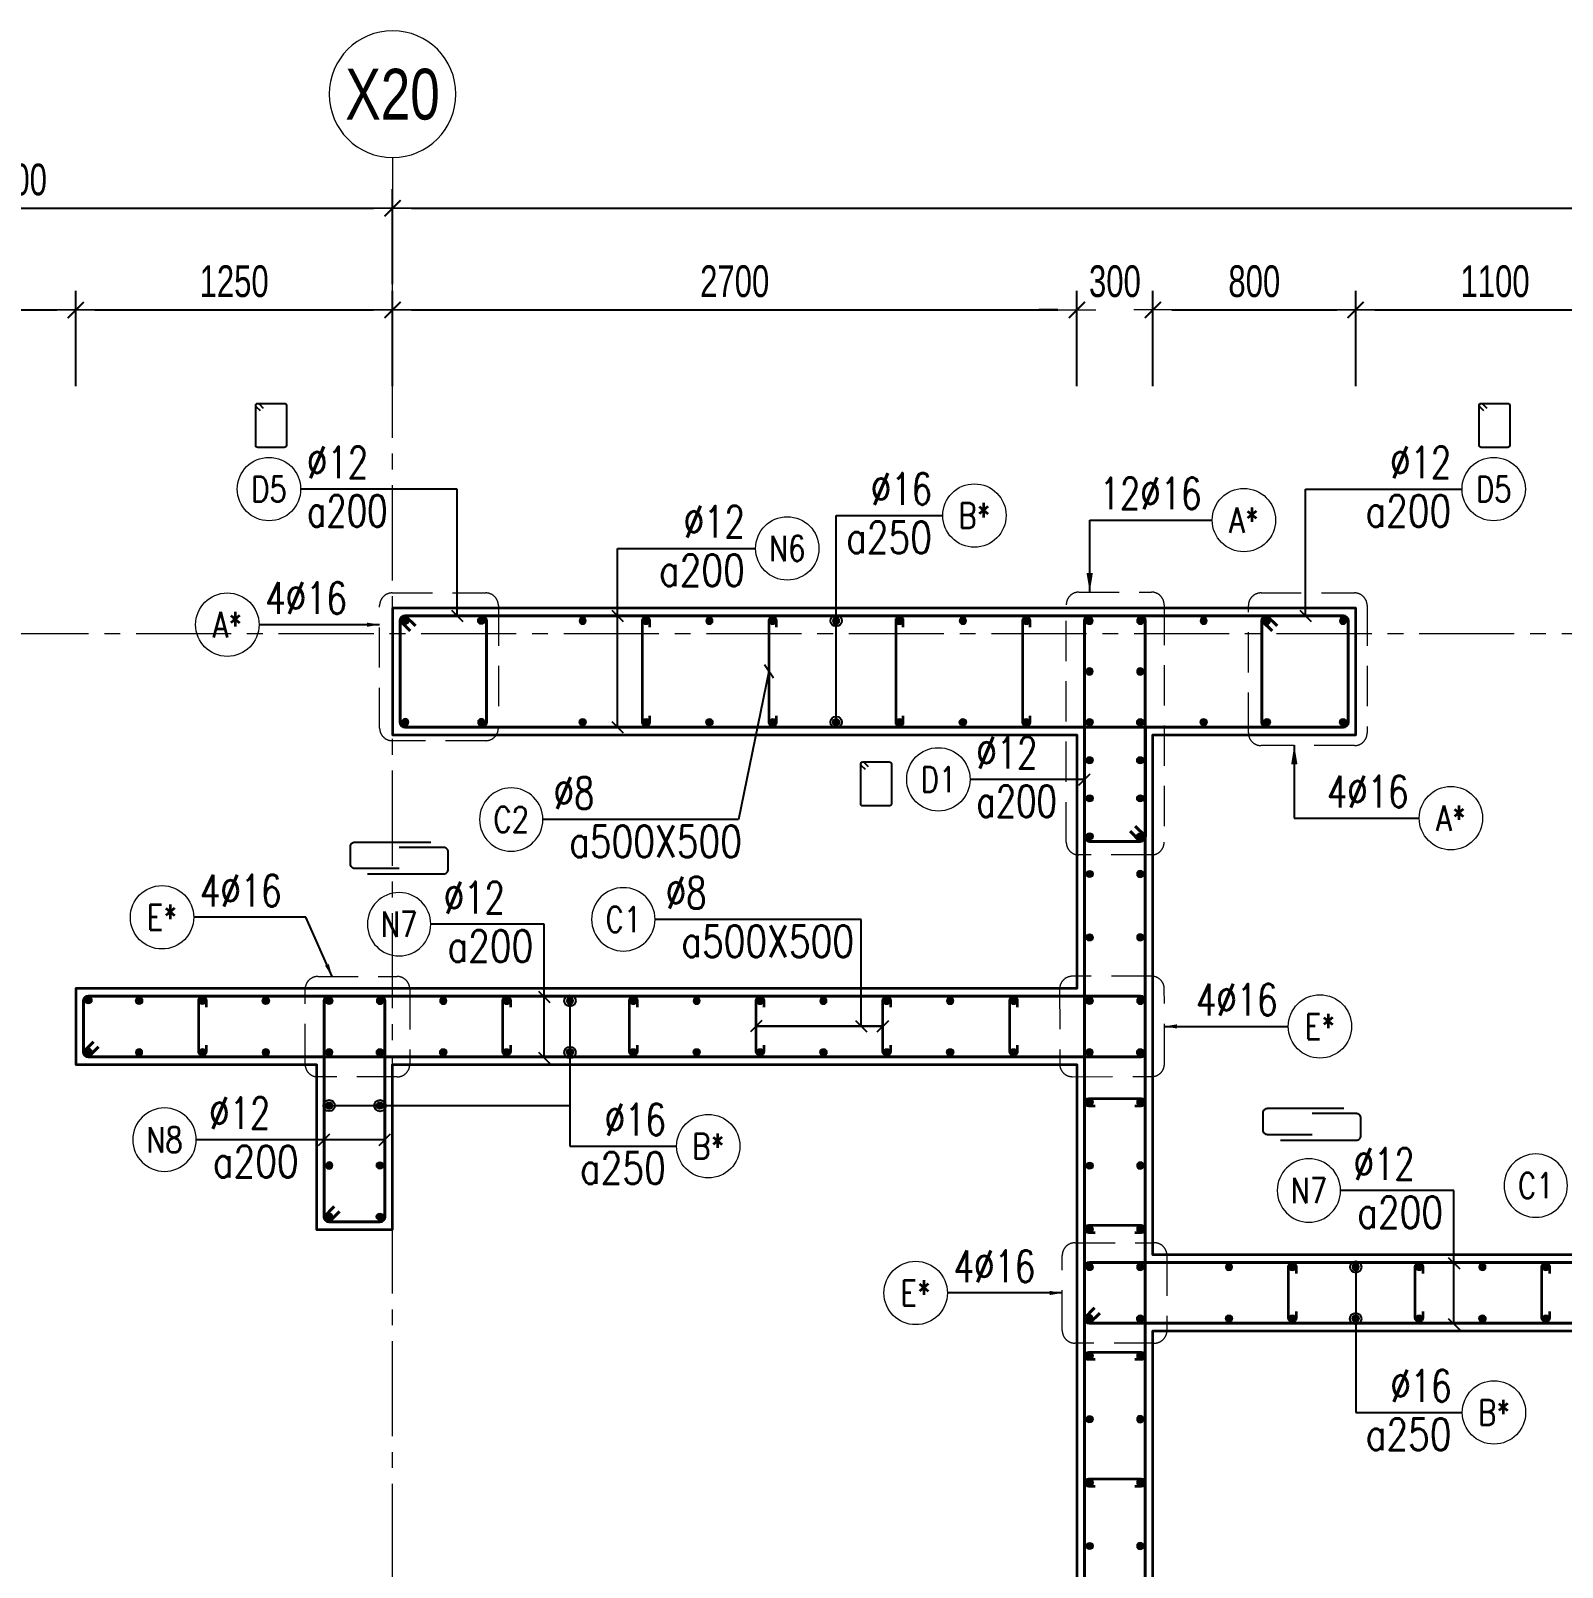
# Model space of a CAD drawing. Header units: millimetres. Extents: x 738475 to 1279438, y -34239 to 156422.
# Drawn here: x 1064326 to 1070368, y 55035 to 61095 of the extents above; entities that cross this region are included whole.
import ezdxf
from ezdxf.enums import TextEntityAlignment as Align

# ---------------------------------------------------------------- set-up
doc = ezdxf.new("R2010")
doc.units = ezdxf.units.MM
doc.header["$MEASUREMENT"] = 0
for name, pattern in [('HIDDEN2', [4.7625, 3.175, -1.5875]), ('HT_Dim Grid$0$CENTER2', [1.125, 0.75, -0.125, 0.125, -0.125]), ('HT_Grid$0$CENTER2', [1.125, 0.75, -0.125, 0.125, -0.125])]:
    doc.linetypes.add(name, pattern=pattern)
doc.layers.get('0').update_dxf_attribs({"lineweight": 20})
doc.layers.get('Defpoints').update_dxf_attribs({"color": 151, "lineweight": 9})
for name, color, linetype, lineweight in [('HT_Dim Grid$0$NDC_S_AXIS', 5, 'HT_Dim Grid$0$CENTER2', 13), ('HT_Dim Grid$0$NDC_S_SYMBOL', 1, 'Continuous', 15), ('HT_Dim Grid$0$NDC_S_TEXT SYMBOL', 7, 'Continuous', 20), ('HT_Grid$0$NDC_S_AXIS', 5, 'HT_Grid$0$CENTER2', 13), ('KC-LEADER', 153, 'Continuous', 18), ('KC-THEP', 6, 'Continuous', 40), ('NDC_S_DIM', 1, 'Continuous', 15), ('NDC_S_HIDDEN', 8, 'HIDDEN2', 13), ('NDC_S_LEADER', 1, 'Continuous', 15), ('NDC_S_REBAR', 4, 'Continuous', 35), ('NDC_S_STIRRUP', 4, 'Continuous', 40), ('NDC_S_VN TEXT', 7, 'Continuous', 20), ('NDC_S_WALL', 6, 'Continuous', 35)]:
    doc.layers.add(name, color=color, linetype=linetype, lineweight=lineweight)
doc.layers.add('Leader', color=6, linetype='Continuous')
doc.layers.add('Ligature', color=1, linetype='Continuous')
doc.styles.add('HT_Dim Grid$0$NDC_ANNO', font='', dxfattribs={"width": 0.8})
doc.styles.add('NDC_ARIAL', font='arial.ttf', dxfattribs={"width": 0.85})
doc.styles.add('NDC_DIM', font='', dxfattribs={"width": 0.75})
doc.styles.add('NDC_EN TXT', font='romans.shx', dxfattribs={"width": 0.8})
doc.styles.get('HT_Dim Grid$0$NDC_ANNO').set_extended_font_data('Dotum')
doc.styles.get('NDC_DIM').set_extended_font_data('Dotum')
doc.dimstyles.new('NDC_1-50', dxfattribs={"dimscale": 50, "dimtxt": 2.5, "dimasz": 1, "dimexe": 1.5, "dimexo": 0, "dimgap": 0.8, "dimtad": 1, "dimdec": 0, "dimdsep": 46, "dimtxsty": 'NDC_ARIAL', "dimblk": 'DIMMARK', "dimcen": 49999.938995, "dimdle": 1.5, "dimclrd": 1, "dimclre": 1, "dimclrt": 3, "dimadec": 0, "dimazin": 0, "dimtfac": 1, "dimtdec": 0, "dimtix": 1, "dimtmove": 2, "dimatfit": 3, "dimfxl": 1, "dimarcsym": 0})
doc.dimstyles.new('NDC_dim_30', dxfattribs={"dimscale": 30, "dimtxt": 2.5, "dimasz": 1.5, "dimexe": 1.5, "dimexo": 2.5, "dimgap": 1, "dimtad": 1, "dimdec": 0, "dimzin": 0, "dimdsep": 46, "dimtxsty": 'NDC_DIM', "dimblk": 'DIMMARK', "dimcen": 0.09, "dimdle": 1.2, "dimclrd": 1, "dimclre": 1, "dimclrt": 3, "dimadec": 0, "dimazin": 0, "dimtfac": 1, "dimtdec": 0, "dimtix": 1, "dimtofl": 0, "dimtmove": 0, "dimatfit": 3, "dimfxl": 6, "dimfxlon": 1, "dimtolj": 1, "dimtzin": 0, "dimarcsym": 0})
doc.dimstyles.new('NDC_dim_50', dxfattribs={"dimscale": 50, "dimtxt": 2.5, "dimasz": 1.5, "dimexe": 1.5, "dimexo": 2.5, "dimgap": 1, "dimtad": 1, "dimdec": 0, "dimzin": 0, "dimdsep": 46, "dimtxsty": 'NDC_DIM', "dimblk": 'DIMMARK', "dimcen": 0.09, "dimdle": 1.2, "dimclrd": 1, "dimclre": 1, "dimclrt": 3, "dimadec": 0, "dimazin": 0, "dimtfac": 1, "dimtdec": 0, "dimtix": 1, "dimtofl": 0, "dimtmove": 0, "dimatfit": 3, "dimfxl": 6, "dimfxlon": 1, "dimtolj": 1, "dimtzin": 0, "dimarcsym": 0})

# ---------------------------------------------------------------- blocks, each defined once
blk = doc.blocks.new('THEP')
at = {"layer": 'KC-LEADER', "color": 6}
blk.add_circle((0, 0), 14, dxfattribs=at)
at = {"layer": 'KC-THEP'}
for p, q in [((-14, 0), (14, 0)), ((9.9, 9.9), (-9.9, -9.9)), ((-9.9, 9.9), (9.9, -9.9)), ((0, 14), (0, -14))]:
    blk.add_line(p, q, dxfattribs=at)
blk = doc.blocks.new('DIMMARK')
at = {"layer": 'NDC_S_DIM', "color": 1}
blk.add_line((-1.5, 0), (1, 0), dxfattribs=at)
at = {"layer": 'NDC_S_DIM', "color": 2, "const_width": 0.1}
blk.add_lwpolyline([(-0.424, -0.424), (0.424, 0.424)], dxfattribs=at)
blk = doc.blocks.new('*U11')
blk.add_circle((-2.5, 0), 2.5)
at = {"layer": 'NDC_S_VN TEXT', "color": 3, "style": 'NDC_EN TXT', "width": 0.75}
for tag, p in [('DK1', (0.5, 0.85)), ('KC1', (0.5, -2.97))]:
    blk.add_attdef(tag, p, '', height=2.5, dxfattribs=at)
at = {"layer": 'NDC_S_VN TEXT', "color": 7, "style": 'NDC_EN TXT', "width": 0.8}
blk.add_attdef('SH2', text='', height=2, dxfattribs=at).set_placement((-2.5, 0), align=Align.MIDDLE)
blk = doc.blocks.new('*U13')
blk.add_circle((-2.5, 0), 2.5)
at = {"layer": 'NDC_S_VN TEXT', "color": 3, "style": 'NDC_EN TXT', "width": 0.75}
blk.add_attdef('DK1', (0.5, 0.85), '', height=2.5, dxfattribs=at)
at = {"layer": 'NDC_S_VN TEXT', "color": 7, "style": 'NDC_EN TXT', "width": 0.8}
blk.add_attdef('SH2', text='', height=2, dxfattribs=at).set_placement((-2.5, 0), align=Align.MIDDLE)
blk = doc.blocks.new('*U10')
blk.add_circle((2.5, 0), 2.5)
at = {"layer": 'NDC_S_VN TEXT', "color": 3, "style": 'NDC_EN TXT'}
for tag, width, p in [('DK2', 0.75, (-0.85, 0.85)), ('KC2', 0.8, (-0.85, -2.97))]:
    blk.add_attdef(tag, text='', height=2.5, dxfattribs=dict(at, width=width)).set_placement(p, align=Align.RIGHT)
at = {"layer": 'NDC_S_VN TEXT', "color": 7, "style": 'NDC_EN TXT', "width": 0.8}
blk.add_attdef('SH3', text='', height=2, dxfattribs=at).set_placement((2.5, 0), align=Align.MIDDLE)
blk = doc.blocks.new('*U9')
blk.add_circle((2.5, 0), 2.5)
at = {"layer": 'NDC_S_VN TEXT', "color": 3, "style": 'NDC_EN TXT', "width": 0.75}
blk.add_attdef('DK2', text='', height=2.5, dxfattribs=at).set_placement((-0.85, 0.85), align=Align.RIGHT)
at = {"layer": 'NDC_S_VN TEXT', "color": 7, "style": 'NDC_EN TXT', "width": 0.8}
blk.add_attdef('SH3', text='', height=2, dxfattribs=at).set_placement((2.5, 0), align=Align.MIDDLE)
blk = doc.blocks.new('A$C72321851')
at = {"layer": 'Ligature'}
for points in [[(-60.9, -129.3), (-60.9, 170.9, -0.414214), (-43.3, 188.5), (25.8, 188.5, -0.414214), (43.4, 170.9), (43.4, -4.3)], [(-39.7, -4.3), (-39.7, -179.5, 0.414214), (-22.1, -197.1), (47, -197.1, 0.414214), (64.6, -179.5), (64.6, 120.7)]]:
    blk.add_lwpolyline(points, format="xyb", dxfattribs=at)
blk = doc.blocks.new('*D765')
at = {"layer": 'Defpoints', "color": 0, "ltscale": 200, "transparency": 16777216}
for p in [(1064503.3, 59993.6), (1063053.3, 58817.9), (1064503.3, 58817.9)]:
    blk.add_point(p, dxfattribs=at)
at = {"layer": 'NDC_S_DIM', "color": 1, "lineweight": -2, "ltscale": 200, "transparency": 16777216}
for p, q in [((1063053.3, 59693.6), (1063053.3, 60068.6)), ((1064503.3, 59693.6), (1064503.3, 60068.6)), ((1063128.3, 59993.6), (1064428.3, 59993.6))]:
    blk.add_line(p, q, dxfattribs=at)
at = {"layer": 'NDC_S_DIM', "color": 1, "lineweight": -2, "ltscale": 200, "transparency": 16777216, "xscale": 75, "yscale": 75, "zscale": 75, "rotation": 180}
blk.add_blockref('DIMMARK', (1063053.3, 59993.6), dxfattribs=at)
at = {"layer": 'NDC_S_DIM', "color": 1, "lineweight": -2, "ltscale": 200, "transparency": 16777216, "xscale": 75, "yscale": 75, "zscale": 75}
blk.add_blockref('DIMMARK', (1064503.3, 59993.6), dxfattribs=at)
at = {"layer": 'NDC_S_DIM', "color": 3, "ltscale": 200, "transparency": 16777216, "insert": (1063778.3, 60106.2), "char_height": 125, "attachment_point": 5, "style": 'NDC_DIM'}
blk.add_mtext('\\A1;1450', dxfattribs=at)
blk = doc.blocks.new('*D766')
at = {"layer": 'Defpoints', "color": 0, "ltscale": 200, "transparency": 16777216}
for p in [(1068753.3, 59993.6), (1068453.3, 58317.9), (1068753.3, 58317.9)]:
    blk.add_point(p, dxfattribs=at)
at = {"layer": 'NDC_S_DIM', "color": 1, "lineweight": -2, "ltscale": 200, "transparency": 16777216}
for p, q in [((1068453.3, 59693.6), (1068453.3, 60068.6)), ((1068753.3, 59693.6), (1068753.3, 60068.6)), ((1068378.3, 59993.6), (1068303.3, 59993.6)), ((1068828.3, 59993.6), (1068903.3, 59993.6))]:
    blk.add_line(p, q, dxfattribs=at)
at = {"layer": 'NDC_S_DIM', "color": 1, "lineweight": -2, "ltscale": 200, "transparency": 16777216, "xscale": 75, "yscale": 75, "zscale": 75}
blk.add_blockref('DIMMARK', (1068453.3, 59993.6), dxfattribs=at)
at = {"layer": 'NDC_S_DIM', "color": 1, "lineweight": -2, "ltscale": 200, "transparency": 16777216, "xscale": 75, "yscale": 75, "zscale": 75, "rotation": 180}
blk.add_blockref('DIMMARK', (1068753.3, 59993.6), dxfattribs=at)
at = {"layer": 'NDC_S_DIM', "color": 3, "ltscale": 200, "transparency": 16777216, "insert": (1068603.3, 60106.2), "char_height": 125, "attachment_point": 5, "style": 'NDC_DIM'}
blk.add_mtext('\\A1;300', dxfattribs=at)
blk = doc.blocks.new('*D767')
at = {"layer": 'Defpoints', "color": 0, "ltscale": 200, "transparency": 16777216}
for p in [(1069553.3, 59993.6), (1069553.3, 58567.9), (1068753.3, 58317.9)]:
    blk.add_point(p, dxfattribs=at)
at = {"layer": 'NDC_S_DIM', "color": 1, "lineweight": -2, "ltscale": 200, "transparency": 16777216}
for p, q in [((1068753.3, 59693.6), (1068753.3, 60068.6)), ((1069553.3, 59693.6), (1069553.3, 60068.6)), ((1068828.3, 59993.6), (1069478.3, 59993.6))]:
    blk.add_line(p, q, dxfattribs=at)
at = {"layer": 'NDC_S_DIM', "color": 1, "lineweight": -2, "ltscale": 200, "transparency": 16777216, "xscale": 75, "yscale": 75, "zscale": 75, "rotation": 180}
blk.add_blockref('DIMMARK', (1068753.3, 59993.6), dxfattribs=at)
at = {"layer": 'NDC_S_DIM', "color": 1, "lineweight": -2, "ltscale": 200, "transparency": 16777216, "xscale": 75, "yscale": 75, "zscale": 75}
blk.add_blockref('DIMMARK', (1069553.3, 59993.6), dxfattribs=at)
at = {"layer": 'NDC_S_DIM', "color": 3, "ltscale": 200, "transparency": 16777216, "insert": (1069153.3, 60106.2), "char_height": 125, "attachment_point": 5, "style": 'NDC_DIM'}
blk.add_mtext('\\A1;800', dxfattribs=at)
blk = doc.blocks.new('*D768')
at = {"layer": 'Defpoints', "color": 0, "ltscale": 200, "transparency": 16777216}
for p in [(1070653.3, 59993.6), (1069553.3, 58567.9), (1070653.3, 58567.9)]:
    blk.add_point(p, dxfattribs=at)
at = {"layer": 'NDC_S_DIM', "color": 1, "lineweight": -2, "ltscale": 200, "transparency": 16777216}
for p, q in [((1069553.3, 59693.6), (1069553.3, 60068.6)), ((1070653.3, 59693.6), (1070653.3, 60068.6)), ((1069628.3, 59993.6), (1070578.3, 59993.6))]:
    blk.add_line(p, q, dxfattribs=at)
at = {"layer": 'NDC_S_DIM', "color": 1, "lineweight": -2, "ltscale": 200, "transparency": 16777216, "xscale": 75, "yscale": 75, "zscale": 75, "rotation": 180}
blk.add_blockref('DIMMARK', (1069553.3, 59993.6), dxfattribs=at)
at = {"layer": 'NDC_S_DIM', "color": 1, "lineweight": -2, "ltscale": 200, "transparency": 16777216, "xscale": 75, "yscale": 75, "zscale": 75}
blk.add_blockref('DIMMARK', (1070653.3, 59993.6), dxfattribs=at)
at = {"layer": 'NDC_S_DIM', "color": 3, "ltscale": 200, "transparency": 16777216, "insert": (1070103.3, 60106.2), "char_height": 125, "attachment_point": 5, "style": 'NDC_DIM'}
blk.add_mtext('\\A1;1100', dxfattribs=at)
blk = doc.blocks.new('*D775')
at = {"layer": 'Defpoints', "color": 0, "ltscale": 200, "transparency": 16777216}
for p in [(1065753.3, 60394.8), (1062753.3, 59693.6), (1065753.3, 59693.6)]:
    blk.add_point(p, dxfattribs=at)
at = {"layer": 'NDC_S_DIM', "color": 1, "lineweight": -2, "ltscale": 200, "transparency": 16777216}
for p, q in [((1062753.3, 60094.8), (1062753.3, 60469.8)), ((1065753.3, 60094.8), (1065753.3, 60469.8)), ((1062828.3, 60394.8), (1065678.3, 60394.8))]:
    blk.add_line(p, q, dxfattribs=at)
at = {"layer": 'NDC_S_DIM', "color": 1, "lineweight": -2, "ltscale": 200, "transparency": 16777216, "xscale": 75, "yscale": 75, "zscale": 75, "rotation": 180}
blk.add_blockref('DIMMARK', (1062753.3, 60394.8), dxfattribs=at)
at = {"layer": 'NDC_S_DIM', "color": 1, "lineweight": -2, "ltscale": 200, "transparency": 16777216, "xscale": 75, "yscale": 75, "zscale": 75}
blk.add_blockref('DIMMARK', (1065753.3, 60394.8), dxfattribs=at)
at = {"layer": 'NDC_S_DIM', "color": 3, "ltscale": 200, "transparency": 16777216, "insert": (1064253.3, 60507.3), "char_height": 125, "attachment_point": 5, "style": 'NDC_DIM'}
blk.add_mtext('\\A1;3000', dxfattribs=at)
blk = doc.blocks.new('*U19')
at = {"layer": 'HT_Dim Grid$0$NDC_S_SYMBOL'}
blk.add_line((0, 5), (0, 9), dxfattribs=at)
blk.add_circle((0, 0), 5, dxfattribs=at)
at = {"layer": 'HT_Dim Grid$0$NDC_S_TEXT SYMBOL', "color": 7, "style": 'HT_Dim Grid$0$NDC_ANNO', "width": 0.8}
blk.add_attdef('GRID', text='', height=4, dxfattribs=at).set_placement((0, 0), align=Align.MIDDLE)
blk = doc.blocks.new('*D785')
at = {"layer": 'Defpoints', "color": 0, "ltscale": 200, "transparency": 16777216}
for p in [(1065753.3, 59993.6), (1065753.3, 59420.4), (1064503.3, 58817.9)]:
    blk.add_point(p, dxfattribs=at)
at = {"layer": 'NDC_S_DIM', "color": 1, "lineweight": -2, "ltscale": 200, "transparency": 16777216}
for p, q in [((1064503.3, 59693.6), (1064503.3, 60068.6)), ((1065753.3, 59693.6), (1065753.3, 60068.6)), ((1064578.3, 59993.6), (1065678.3, 59993.6))]:
    blk.add_line(p, q, dxfattribs=at)
at = {"layer": 'NDC_S_DIM', "color": 1, "lineweight": -2, "ltscale": 200, "transparency": 16777216, "xscale": 75, "yscale": 75, "zscale": 75, "rotation": 180}
blk.add_blockref('DIMMARK', (1064503.3, 59993.6), dxfattribs=at)
at = {"layer": 'NDC_S_DIM', "color": 1, "lineweight": -2, "ltscale": 200, "transparency": 16777216, "xscale": 75, "yscale": 75, "zscale": 75}
blk.add_blockref('DIMMARK', (1065753.3, 59993.6), dxfattribs=at)
at = {"layer": 'NDC_S_DIM', "color": 3, "ltscale": 200, "transparency": 16777216, "insert": (1065128.3, 60106.2), "char_height": 125, "attachment_point": 5, "style": 'NDC_DIM'}
blk.add_mtext('\\A1;1250', dxfattribs=at)
blk = doc.blocks.new('*D786')
at = {"layer": 'Defpoints', "color": 0, "ltscale": 200, "transparency": 16777216}
for p in [(1068453.3, 59993.6), (1068453.3, 59693.6), (1065753.3, 59420.4)]:
    blk.add_point(p, dxfattribs=at)
at = {"layer": 'NDC_S_DIM', "color": 1, "lineweight": -2, "ltscale": 200, "transparency": 16777216}
for p, q in [((1065753.3, 59693.6), (1065753.3, 60068.6)), ((1068453.3, 59818.6), (1068453.3, 60068.6)), ((1065828.3, 59993.6), (1068378.3, 59993.6))]:
    blk.add_line(p, q, dxfattribs=at)
at = {"layer": 'NDC_S_DIM', "color": 1, "lineweight": -2, "ltscale": 200, "transparency": 16777216, "xscale": 75, "yscale": 75, "zscale": 75, "rotation": 180}
blk.add_blockref('DIMMARK', (1065753.3, 59993.6), dxfattribs=at)
at = {"layer": 'NDC_S_DIM', "color": 1, "lineweight": -2, "ltscale": 200, "transparency": 16777216, "xscale": 75, "yscale": 75, "zscale": 75}
blk.add_blockref('DIMMARK', (1068453.3, 59993.6), dxfattribs=at)
at = {"layer": 'NDC_S_DIM', "color": 3, "ltscale": 200, "transparency": 16777216, "insert": (1067103.3, 60106.2), "char_height": 125, "attachment_point": 5, "style": 'NDC_DIM'}
blk.add_mtext('\\A1;2700', dxfattribs=at)
blk = doc.blocks.new('*D787')
at = {"layer": 'Defpoints', "color": 0, "ltscale": 200, "transparency": 16777216}
for p in [(1077703.3, 60394.8), (1065753.3, 59693.6), (1077703.3, 58817.9)]:
    blk.add_point(p, dxfattribs=at)
at = {"layer": 'NDC_S_DIM', "color": 1, "lineweight": -2, "ltscale": 200, "transparency": 16777216}
for p, q in [((1065753.3, 60094.8), (1065753.3, 60469.8)), ((1077703.3, 60094.8), (1077703.3, 60469.8)), ((1065828.3, 60394.8), (1077628.3, 60394.8))]:
    blk.add_line(p, q, dxfattribs=at)
at = {"layer": 'NDC_S_DIM', "color": 1, "lineweight": -2, "ltscale": 200, "transparency": 16777216, "xscale": 75, "yscale": 75, "zscale": 75, "rotation": 180}
blk.add_blockref('DIMMARK', (1065753.3, 60394.8), dxfattribs=at)
at = {"layer": 'NDC_S_DIM', "color": 1, "lineweight": -2, "ltscale": 200, "transparency": 16777216, "xscale": 75, "yscale": 75, "zscale": 75}
blk.add_blockref('DIMMARK', (1077703.3, 60394.8), dxfattribs=at)
at = {"layer": 'NDC_S_DIM', "color": 3, "ltscale": 200, "transparency": 16777216, "insert": (1071728.3, 60507.3), "char_height": 125, "attachment_point": 5, "style": 'NDC_DIM'}
blk.add_mtext('\\A1;11950', dxfattribs=at)

msp = doc.modelspace()

# ---------------------------------------------------------------- linework, layer by layer
at = {"layer": 'HT_Grid$0$NDC_S_AXIS', "ltscale": 500}
for p, q in [((1065753.349, 48239.68), (1065753.349, 60394.76)), ((1060803.973, 58717.916), (1079616.991, 58717.916))]:
    msp.add_line(p, q, dxfattribs=at)
at = {"layer": 'Ligature'}
for points in [[(1065231.717, 59595.385), (1065215.751, 59611.351, -0.66817864), (1065221.525, 59625.289), (1065326.154, 59625.289, -0.41421356), (1065334.319, 59617.124), (1065334.318, 59460.017, -0.41421356), (1065326.154, 59451.852), (1065221.525, 59451.852, -0.41421356), (1065213.36, 59460.017), (1065213.36, 59617.124, -0.66817864), (1065227.298, 59622.898), (1065243.264, 59606.932)], [(1070058.595, 59595.385), (1070042.629, 59611.351, -0.66817864), (1070048.403, 59625.289), (1070153.031, 59625.289, -0.41421356), (1070161.196, 59617.124), (1070161.196, 59460.017, -0.41421356), (1070153.031, 59451.852), (1070048.403, 59451.852, -0.41421356), (1070040.238, 59460.017), (1070040.238, 59617.124, -0.66817864), (1070054.176, 59622.898), (1070070.142, 59606.932)], [(1067618.835, 58181.476), (1067602.869, 58197.442, -0.66817864), (1067608.643, 58211.38), (1067713.271, 58211.38, -0.41421356), (1067721.436, 58203.215), (1067721.436, 58046.108, -0.41421356), (1067713.271, 58037.943), (1067608.642, 58037.943, -0.41421356), (1067600.478, 58046.108), (1067600.478, 58203.215, -0.66817864), (1067614.416, 58208.989), (1067630.382, 58193.023)]]:
    msp.add_lwpolyline(points, format="xyb", dxfattribs=at)
at = {"layer": 'NDC_S_HIDDEN', "ltscale": 50}
for points in [[(1065752.328, 58877.825), (1066120.848, 58877.825, -0.41421356), (1066170.848, 58827.825), (1066170.848, 58345.092, -0.41421356), (1066120.848, 58295.092), (1065752.328, 58295.092, -0.41421356), (1065702.328, 58345.092), (1065702.328, 58827.825, -0.41421356)], [(1068461.464, 58881.003), (1068747.533, 58881.003, -0.41421356), (1068797.533, 58831.003), (1068797.533, 57894.527, -0.41421356), (1068747.533, 57844.527), (1068461.464, 57844.527, -0.41421356), (1068411.464, 57894.527), (1068411.464, 58831.003, -0.41421356)], [(1069180.01, 58877.825), (1069548.53, 58877.825, -0.41421356), (1069598.53, 58827.825), (1069598.53, 58325.775, -0.41421356), (1069548.53, 58275.775), (1069180.01, 58275.775, -0.41421356), (1069130.01, 58325.775), (1069130.01, 58827.825, -0.41421356)], [(1065458.366, 57365.138), (1065771.411, 57365.138, -0.41421356), (1065821.411, 57315.138), (1065821.411, 57019.253, -0.41421356), (1065771.411, 56969.253), (1065458.366, 56969.253, -0.41421356), (1065408.366, 57019.253), (1065408.366, 57315.138, -0.41421356)], [(1068748.293, 57366.208), (1068435.248, 57365.959, 0.41421356), (1068385.288, 57315.919), (1068385.523, 57020.035, 0.41421356), (1068435.563, 56970.074), (1068748.608, 56970.323, 0.41421356), (1068798.568, 57020.363), (1068798.333, 57316.247, 0.41421356)], [(1068445.648, 56315.138), (1068758.693, 56315.138, -0.41421356), (1068808.693, 56265.138), (1068808.693, 55969.253, -0.41421356), (1068758.693, 55919.253), (1068445.648, 55919.253, -0.41421356), (1068395.648, 55969.253), (1068395.648, 56265.138, -0.41421356)]]:
    msp.add_lwpolyline(points, format="xyb", close=True, dxfattribs=at)
at = {"layer": 'NDC_S_REBAR'}
for points in [[(1066768.459, 58742.916), (1066768.459, 58767.916, 1), (1066738.459, 58767.916), (1066738.459, 58367.916, 1), (1066768.459, 58367.916), (1066768.459, 58392.916)], [(1067268.459, 58742.916), (1067268.459, 58767.916, 1), (1067238.459, 58767.916), (1067238.459, 58367.916, 1), (1067268.459, 58367.916), (1067268.459, 58392.916)], [(1067768.459, 58742.916), (1067768.459, 58767.916, 1), (1067738.459, 58767.916), (1067738.459, 58367.916, 1), (1067768.459, 58367.916), (1067768.459, 58392.916)], [(1068268.459, 58742.916), (1068268.459, 58767.916, 1), (1068238.459, 58767.916), (1068238.459, 58367.916, 1), (1068268.459, 58367.916), (1068268.459, 58392.916)], [(1065018.377, 57094.462), (1065018.377, 57069.462, -1), (1064988.377, 57069.462), (1064988.377, 57269.462, -1), (1065018.377, 57269.462), (1065018.377, 57244.462)], [(1066218.349, 57094.462), (1066218.349, 57069.462, -1), (1066188.349, 57069.462), (1066188.349, 57269.462, -1), (1066218.349, 57269.462), (1066218.349, 57244.462)], [(1066718.349, 57094.462), (1066718.349, 57069.462, -1), (1066688.349, 57069.462), (1066688.349, 57269.462, -1), (1066718.349, 57269.462), (1066718.349, 57244.462)], [(1067218.349, 57094.462), (1067218.349, 57069.462, -1), (1067188.349, 57069.462), (1067188.349, 57269.462, -1), (1067218.349, 57269.462), (1067218.349, 57244.462)], [(1067718.349, 57094.462), (1067718.349, 57069.462, -1), (1067688.349, 57069.462), (1067688.349, 57269.462, -1), (1067718.349, 57269.462), (1067718.349, 57244.462)], [(1068218.349, 57094.462), (1068218.349, 57069.462, -1), (1068188.349, 57069.462), (1068188.349, 57269.462, -1), (1068218.349, 57269.462), (1068218.349, 57244.462)], [(1068524.886, 56854.162), (1068499.886, 56854.162, -1), (1068499.886, 56884.162), (1068706.91, 56884.162, -1), (1068706.91, 56854.162), (1068681.91, 56854.162)], [(1068524.914, 56354.162), (1068499.914, 56354.162, -1), (1068499.914, 56384.162), (1068706.938, 56384.162, -1), (1068706.938, 56354.162), (1068681.938, 56354.162)], [(1069318.349, 56044.462), (1069318.349, 56019.462, -1), (1069288.349, 56019.462), (1069288.349, 56219.462, -1), (1069318.349, 56219.462), (1069318.349, 56194.462)], [(1069818.349, 56044.462), (1069818.349, 56019.462, -1), (1069788.349, 56019.462), (1069788.349, 56219.462, -1), (1069818.349, 56219.462), (1069818.349, 56194.462)], [(1070318.349, 56044.462), (1070318.349, 56019.462, -1), (1070288.349, 56019.462), (1070288.349, 56219.462, -1), (1070318.349, 56219.462), (1070318.349, 56194.462)], [(1068524.914, 55854.162), (1068499.914, 55854.162, -1), (1068499.914, 55884.162), (1068706.938, 55884.162, -1), (1068706.938, 55854.162), (1068681.938, 55854.162)], [(1068524.914, 55354.162), (1068499.914, 55354.162, -1), (1068499.914, 55384.162), (1068706.938, 55384.162, -1), (1068706.938, 55354.162), (1068681.938, 55354.162)]]:
    msp.add_lwpolyline(points, format="xyb", dxfattribs=at)
at = {"layer": 'NDC_S_STIRRUP'}
for points in [[(1065843.349, 58747.916), (1065803.349, 58787.916, 0.41421356), (1065783.349, 58767.916), (1065783.349, 58367.916, 0.41421356), (1065803.349, 58347.916), (1069503.349, 58347.916, 0.41421356), (1069523.349, 58367.916), (1069523.349, 58767.916, 0.41421356), (1069503.349, 58787.916), (1065803.349, 58787.916, 0.41421356), (1065783.349, 58767.916), (1065823.349, 58727.916)], [(1065843.349, 58747.916), (1065803.349, 58787.916, 0.41421356), (1065783.349, 58767.916), (1065783.349, 58367.916, 0.41421356), (1065803.349, 58347.916), (1066103.349, 58347.916, 0.41421356), (1066123.349, 58367.916), (1066123.349, 58767.916, 0.41421356), (1066103.349, 58787.916), (1065803.349, 58787.916, 0.41421356), (1065783.349, 58767.916), (1065823.349, 58727.916)], [(1068683.349, 49707.916), (1068723.349, 49667.916, -0.41421356), (1068703.349, 49647.916), (1068503.349, 49647.916, -0.41421356), (1068483.349, 49667.916), (1068483.349, 58767.916, -0.41421356), (1068503.349, 58787.916), (1068703.349, 58787.916, -0.41421356), (1068723.349, 58767.916), (1068723.349, 49667.916, -0.41421356), (1068703.349, 49647.916), (1068663.349, 49687.916)], [(1068683.459, 57957.916), (1068723.459, 57917.916, -0.41421356), (1068703.459, 57897.916), (1068503.459, 57897.916, -0.41421356), (1068483.459, 57917.916), (1068483.349, 58767.916, -0.41421356), (1068503.349, 58787.916), (1068703.349, 58787.916, -0.41421356), (1068723.349, 58767.916), (1068723.459, 57917.916, -0.41421356), (1068703.459, 57897.916), (1068663.459, 57937.916)], [(1069243.349, 58747.916), (1069203.349, 58787.916, 0.41421356), (1069183.349, 58767.916), (1069183.349, 58367.916, 0.41421356), (1069203.349, 58347.916), (1069503.349, 58347.916, 0.41421356), (1069523.349, 58367.916), (1069523.349, 58767.916, 0.41421356), (1069503.349, 58787.916), (1069203.349, 58787.916, 0.41421356), (1069183.349, 58767.916), (1069223.349, 58727.916)], [(1064593.349, 57087.916), (1064553.349, 57047.916, -0.41421356), (1064533.349, 57067.916), (1064533.349, 57267.916, -0.41421356), (1064553.349, 57287.916), (1068703.349, 57287.916, -0.41421356), (1068723.349, 57267.916), (1068723.349, 57067.916, -0.41435759), (1068703.349, 57047.916), (1064553.349, 57047.916, -0.41421356), (1064533.349, 57067.916), (1064573.349, 57107.916)], [(1065523.349, 56457.916), (1065483.349, 56417.916, 0.41421356), (1065503.349, 56397.916), (1065703.349, 56397.916, 0.41421356), (1065723.349, 56417.916), (1065723.349, 57267.916, 0.41421356), (1065703.349, 57287.916), (1065503.349, 57287.916, 0.41421356), (1065483.349, 57267.916), (1065483.349, 56417.916, 0.41421356), (1065503.349, 56397.916), (1065543.349, 56437.916)], [(1068543.349, 56037.916), (1068503.349, 55997.916, -0.41421356), (1068483.349, 56017.916), (1068483.349, 56217.916, -0.41421356), (1068503.349, 56237.916), (1071803.349, 56237.916, -0.41421356), (1071823.349, 56217.916), (1071823.349, 56017.916, -0.41435759), (1071803.349, 55997.916), (1068503.349, 55997.916, -0.41421356), (1068483.349, 56017.916), (1068523.349, 56057.916)]]:
    msp.add_lwpolyline(points, format="xyb", dxfattribs=at)
at = {"layer": 'NDC_S_WALL'}
for points in [[(1071553.349, 56267.916), (1068753.349, 56267.916), (1068753.349, 58317.916), (1069553.349, 58317.916), (1069553.349, 58817.916), (1065753.349, 58817.916), (1065753.349, 58317.916), (1068453.349, 58317.916), (1068453.349, 57317.916), (1064503.349, 57317.916), (1064503.349, 57017.916), (1065453.349, 57017.916), (1065453.349, 56367.916), (1065753.349, 56367.916), (1065753.349, 57017.916), (1068453.349, 57017.916), (1068453.349, 51617.916)], [(1072653.349, 50117.916), (1068753.349, 50117.916), (1068753.349, 55967.916), (1071553.349, 55967.916)]]:
    msp.add_lwpolyline(points, dxfattribs=at)

# ---------------------------------------------------------------- block references
at = {"layer": 'HT_Dim Grid$0$NDC_S_AXIS'}
ref = msp.add_blockref('*U19', (1065753.349, 60844.76), dxfattribs=dict(at, xscale=-50, yscale=50, zscale=50, rotation=180))
ref.add_attrib('GRID', 'X20', dxfattribs={"layer": 'HT_Dim Grid$0$NDC_S_TEXT SYMBOL', "color": 7, "height": 200, "style": 'HT_Dim Grid$0$NDC_ANNO', "width": 0.8}).set_placement((1065753.349, 60844.76), align=Align.MIDDLE)
at = {"layer": 'KC-THEP'}
for p, rotation in [((1065803.349, 58767.916), 9.668564436380946), ((1066103.349, 58767.916), 9.668564436380946), ((1068499.836, 58767.916), 189.6685644359343), ((1068499.836, 58767.916), 189.6685644359343), ((1066503.459, 58367.916), 189.6685644363809), ((1066753.459, 58367.916), 189.6685644363809), ((1067003.459, 58367.916), 189.6685644363809), ((1067253.459, 58367.916), 189.6685644363809), ((1067503.459, 58367.916), 189.6685644363809), ((1067753.459, 58367.916), 189.6685644363809), ((1068003.459, 58367.916), 189.6685644363809), ((1068253.459, 58367.916), 189.6685644363809), ((1068503.349, 58367.916), 189.6685644359343), ((1068503.349, 58367.916), 189.6685644359343), ((1068503.459, 58367.916), 189.6685644363809), ((1068703.349, 58367.916), 189.6685644359343), ((1068703.349, 58367.916), 189.6685644359343), ((1068953.349, 58367.916), 189.6685644363809), ((1069203.349, 58367.916), 189.6685644363809), ((1069503.349, 58367.916), 189.6685644363809), ((1068503.349, 58217.916), 189.6685644359343), ((1068703.349, 58217.916), 189.6685644359343), ((1068503.349, 58067.916), 189.6685644359343), ((1068703.349, 58067.916), 189.6685644359343), ((1068503.349, 57917.916), 189.6685644359343), ((1068703.349, 57917.916), 189.6685644359343), ((1068503.377, 57769.162), 189.6685644363809), ((1068503.377, 57519.162), 189.6685644363809), ((1064553.349, 57271.009), 189.6685644363809), ((1064753.377, 57269.162), 189.6685644363809), ((1065003.377, 57269.162), 189.6685644363809), ((1065253.377, 57269.162), 189.6685644363809), ((1065503.377, 57269.162), 189.6685644363809), ((1068503.377, 57269.162), 189.6685644363809), ((1065703.349, 57066.369), 189.6685644363809), ((1065953.349, 57066.369), 189.6685644363809), ((1066203.349, 57066.369), 189.6685644363809), ((1066453.349, 57066.369), 189.6685644363809), ((1066703.349, 57066.369), 189.6685644363809), ((1066953.349, 57066.369), 189.6685644363809), ((1067203.349, 57066.369), 189.6685644363809), ((1067453.349, 57066.369), 189.6685644363809), ((1067703.349, 57066.369), 189.6685644363809), ((1067953.349, 57066.369), 189.6685644363809), ((1068203.349, 57066.369), 189.6685644363809), ((1068703.349, 57066.369), 189.6685644363809), ((1065703.349, 56856.252), 189.6685644363809), ((1068503.377, 56869.162), 189.6685644363809), ((1065703.349, 56619.962), 189.6685644363809), ((1068503.377, 56619.162), 189.6685644363809), ((1065703.32, 56418.216), 189.6685644363809), ((1068503.377, 56369.162), 189.6685644363809), ((1068503.377, 56219.162), 189.6685644363809), ((1068703.349, 56016.369), 189.6685644363809), ((1069053.349, 56016.369), 189.6685644363809), ((1069303.349, 56016.369), 189.6685644363809), ((1069553.349, 56016.369), 189.6685644363809), ((1069803.349, 56016.369), 189.6685644363809), ((1070053.349, 56016.369), 189.6685644363809), ((1070303.349, 56016.369), 189.6685644363809), ((1068503.377, 55869.162), 189.6685644363809), ((1068503.377, 55619.162), 189.6685644363809), ((1068503.377, 55369.162), 189.6685644363809), ((1068503.377, 55119.162), 189.6685644363809)]:
    msp.add_blockref('THEP', p, dxfattribs=dict(at, rotation=rotation))
at = {"layer": 'KC-THEP', "xscale": -1}
for p, rotation in [((1066503.459, 58767.916), 350.3314355636191), ((1066753.459, 58767.916), 350.3314355636191), ((1067003.459, 58767.916), 350.3314355636191), ((1067253.459, 58767.916), 350.3314355636191), ((1067503.459, 58767.916), 350.3314355636191), ((1067753.459, 58767.916), 350.3314355636191), ((1068003.459, 58767.916), 350.3314355636191), ((1068253.459, 58767.916), 350.3314355636191), ((1068503.459, 58767.916), 350.3314355636191), ((1068703.349, 58767.916), 350.3314355631725), ((1068703.349, 58767.916), 350.3314355631725), ((1068953.349, 58767.916), 350.3314355636191), ((1069203.349, 58767.916), 350.3314355636191), ((1069503.349, 58767.916), 350.3314355636191), ((1068503.349, 58567.916), 170.3314355631724), ((1068503.349, 58567.916), 170.3314355631724), ((1068703.349, 58567.916), 170.3314355631724), ((1068703.349, 58567.916), 170.3314355631724), ((1065803.349, 58367.916), 170.331435563619), ((1066103.349, 58367.916), 170.331435563619), ((1068703.349, 57769.462), 350.3314355636191), ((1068703.349, 57519.462), 350.3314355636191), ((1065703.349, 57269.462), 350.3314355636191), ((1065953.349, 57269.462), 350.3314355636191), ((1066203.349, 57269.462), 350.3314355636191), ((1066453.349, 57269.462), 350.3314355636191), ((1066703.349, 57269.462), 350.3314355636191), ((1066953.349, 57269.462), 350.3314355636191), ((1067203.349, 57269.462), 350.3314355636191), ((1067453.349, 57269.462), 350.3314355636191), ((1067703.349, 57269.462), 350.3314355636191), ((1067953.349, 57269.462), 350.3314355636191), ((1068203.349, 57269.462), 350.3314355636191), ((1068703.349, 57269.462), 350.3314355636191), ((1064553.349, 57067.916), 350.3314355636191), ((1064753.377, 57066.068), 350.3314355636191), ((1065003.377, 57066.068), 350.3314355636191), ((1065253.377, 57066.068), 350.3314355636191), ((1065503.377, 57066.068), 350.3314355636191), ((1068503.377, 57066.068), 350.3314355636191), ((1065503.377, 56855.951), 350.3314355636191), ((1068703.349, 56869.462), 350.3314355636191), ((1065503.377, 56619.661), 350.3314355636191), ((1068703.349, 56619.462), 350.3314355636191), ((1065503.349, 56417.916), 350.3314355636191), ((1068703.349, 56369.462), 350.3314355636191), ((1068703.349, 56219.462), 350.3314355636191), ((1069053.349, 56219.462), 350.3314355636191), ((1069303.349, 56219.462), 350.3314355636191), ((1069553.349, 56219.462), 350.3314355636191), ((1069803.349, 56219.462), 350.3314355636191), ((1070053.349, 56219.462), 350.3314355636191), ((1070303.349, 56219.462), 350.3314355636191), ((1068503.377, 56016.068), 350.3314355636191), ((1068703.349, 55869.462), 350.3314355636191), ((1068703.349, 55619.462), 350.3314355636191), ((1068703.349, 55369.462), 350.3314355636191), ((1068703.349, 55119.462), 350.3314355636191)]:
    msp.add_blockref('THEP', p, dxfattribs=dict(at, rotation=rotation))
at = {"layer": 'Leader', "xscale": -1, "rotation": 270.0000000000001}
for p in [(1065784.149, 57830.917), (1069385.421, 56780.917)]:
    msp.add_blockref('A$C72321851', p, dxfattribs=at)
at = {"layer": 'NDC_S_VN TEXT', "xscale": 50, "yscale": 50, "zscale": 50}
for name, p, values in [('*U11', (1065390.767, 59287.296), {'SH2': 'D5', 'DK1': '%%C12', 'KC1': 'a200'}), ('*U10', (1069972.875, 59287.296), {'SH3': 'D5', 'DK2': '%%c12', 'KC2': 'a200'}), ('*U10', (1067924.071, 59182.935), {'SH3': 'B*', 'DK2': '%%C16', 'KC2': 'a250'}), ('*U9', (1068987.133, 59164.941), {'SH3': 'A*', 'DK2': '12%%C16'}), ('*U10', (1067185.651, 59053.194), {'SH3': 'N6', 'DK2': '%%C12', 'KC2': 'a200'}), ('*U13', (1065226.415, 58752.569), {'SH2': 'A*', 'DK1': '4%%C16'}), ('*U11', (1068031.759, 58142.477), {'SH2': 'D1', 'DK1': '%%C12', 'KC1': 'a200'}), ('*U9', (1069803.999, 57989.515), {'SH3': 'A*', 'DK2': '4%%C16'}), ('*U13', (1064968.802, 57598.624), {'SH2': 'E*', 'DK1': '4%%C16'}), ('*U9', (1069287.323, 57168.305), {'SH3': 'E*', 'DK2': '4%%C16'}), ('*U10', (1066873.96, 56695.994), {'SH3': 'B*', 'DK2': '%%C16', 'KC2': 'a250'}), ('*U13', (1067942.22, 56117.196), {'SH2': 'E*', 'DK1': '4%%C16'}), ('*U10', (1069973.96, 55645.994), {'SH3': 'B*', 'DK2': '%%C16', 'KC2': 'a250'})]:
    msp.add_blockref(name, p, dxfattribs=at).add_auto_attribs(values)
at = {"layer": 'NDC_S_VN TEXT'}
ref = msp.add_blockref('*U10', (1066346.438, 57984.01), dxfattribs=dict(at, xscale=-50, yscale=50, zscale=50))
ref.add_attrib('SH3', 'C2', dxfattribs={"color": 7, "height": 100, "style": 'NDC_EN TXT', "width": 0.8}).set_placement((1066221.438, 57984.01), align=Align.MIDDLE)
ref.add_attrib('DK2', '%%c8', dxfattribs={"color": 3, "height": 125, "style": 'NDC_EN TXT', "width": 0.75}).set_placement((1066549.652, 58026.285), align=Align.RIGHT)
ref.add_attrib('KC2', 'a500X500', dxfattribs={"color": 3, "height": 125, "style": 'NDC_EN TXT', "width": 0.8}).set_placement((1067131.795, 57835.383), align=Align.RIGHT)
ref = msp.add_blockref('*U10', (1066788.887, 57590.44), dxfattribs=dict(at, xscale=-50, yscale=50, zscale=50))
ref.add_attrib('SH3', 'C1', dxfattribs={"color": 7, "height": 100, "style": 'NDC_EN TXT', "width": 0.8}).set_placement((1066663.887, 57590.44), align=Align.MIDDLE)
ref.add_attrib('DK2', '%%c8', dxfattribs={"color": 3, "height": 125, "style": 'NDC_EN TXT', "width": 0.75}).set_placement((1066992.101, 57632.715), align=Align.RIGHT)
ref.add_attrib('KC2', 'a500X500', dxfattribs={"color": 3, "height": 125, "style": 'NDC_EN TXT', "width": 0.8}).set_placement((1067574.244, 57441.813), align=Align.RIGHT)
ref = msp.add_blockref('*U10', (1065904.16, 57571.326), dxfattribs=dict(at, xscale=-50, yscale=50, zscale=50))
ref.add_attrib('SH3', 'N7', dxfattribs={"color": 7, "height": 100, "style": 'NDC_EN TXT', "width": 0.8}).set_placement((1065779.16, 57571.326), align=Align.MIDDLE)
ref.add_attrib('DK2', '%%C12', dxfattribs={"color": 3, "height": 125, "style": 'NDC_EN TXT', "width": 0.75}).set_placement((1066196.66, 57613.601), align=Align.RIGHT)
ref.add_attrib('KC2', 'a200', dxfattribs={"color": 3, "height": 125, "style": 'NDC_EN TXT', "width": 0.8}).set_placement((1066308.564, 57422.699), align=Align.RIGHT)
ref = msp.add_blockref('*U10', (1064978.511, 56721.628), dxfattribs=dict(at, xscale=-50, yscale=50, zscale=50))
ref.add_attrib('SH3', 'N8', dxfattribs={"color": 7, "height": 100, "style": 'NDC_EN TXT', "width": 0.8}).set_placement((1064853.511, 56721.628), align=Align.MIDDLE)
ref.add_attrib('DK2', '%%C12', dxfattribs={"color": 3, "height": 125, "style": 'NDC_EN TXT', "width": 0.75}).set_placement((1065271.011, 56763.903), align=Align.RIGHT)
ref.add_attrib('KC2', 'a200', dxfattribs={"color": 3, "height": 125, "style": 'NDC_EN TXT', "width": 0.8}).set_placement((1065382.916, 56573.001), align=Align.RIGHT)
ref = msp.add_blockref('*U10', (1069493.771, 56521.326), dxfattribs=dict(at, xscale=-50, yscale=50, zscale=50))
ref.add_attrib('SH3', 'N7', dxfattribs={"color": 7, "height": 100, "style": 'NDC_EN TXT', "width": 0.8}).set_placement((1069368.771, 56521.326), align=Align.MIDDLE)
ref.add_attrib('DK2', '%%C12', dxfattribs={"color": 3, "height": 125, "style": 'NDC_EN TXT', "width": 0.75}).set_placement((1069786.271, 56563.601), align=Align.RIGHT)
ref.add_attrib('KC2', 'a200', dxfattribs={"color": 3, "height": 125, "style": 'NDC_EN TXT', "width": 0.8}).set_placement((1069898.176, 56372.699), align=Align.RIGHT)
ref = msp.add_blockref('*U10', (1070388.887, 56540.44), dxfattribs=dict(at, xscale=-50, yscale=50, zscale=50))
ref.add_attrib('SH3', 'C1', dxfattribs={"color": 7, "height": 100, "style": 'NDC_EN TXT', "width": 0.8}).set_placement((1070263.887, 56540.44), align=Align.MIDDLE)
ref.add_attrib('DK2', '%%c8', dxfattribs={"color": 3, "height": 125, "style": 'NDC_EN TXT', "width": 0.75}).set_placement((1070592.101, 56582.715), align=Align.RIGHT)
ref.add_attrib('KC2', 'a500X500', dxfattribs={"color": 3, "height": 125, "style": 'NDC_EN TXT', "width": 0.8}).set_placement((1071174.244, 56391.813), align=Align.RIGHT)

# ---------------------------------------------------------------- dimensions: what is measured, and where the dimension line sits
at = {"layer": 'NDC_S_DIM', "ltscale": 200}
dim = msp.add_linear_dim(base=(1065753.349, 60394.76), p1=(1062753.349, 59693.63), p2=(1065753.349, 59693.63), dimstyle='NDC_dim_50', dxfattribs=at)
dim.commit()
dim.dimension.update_dxf_attribs({"geometry": '*D775', "text_midpoint": (1064253.349, 60507.345)})
for base, p1, p2, picture, middle in [((1077703.349, 60394.76), (1065753.349, 59693.63), (1077703.349, 58817.916), '*D787', (1071728.349, 60507.345)), ((1064503.349, 59993.63), (1063053.349, 58817.916), (1064503.349, 58817.916), '*D765', (1063778.349, 60106.215)), ((1065753.349, 59993.63), (1064503.349, 58817.916), (1065753.349, 59420.42), '*D785', (1065128.349, 60106.215)), ((1068453.349, 59993.63), (1065753.349, 59420.42), (1068453.349, 59693.63), '*D786', (1067103.349, 60106.215)), ((1068753.349, 59993.63), (1068453.349, 58317.916), (1068753.349, 58317.916), '*D766', (1068603.349, 60106.215)), ((1069553.349, 59993.63), (1068753.349, 58317.916), (1069553.349, 58567.916), '*D767', (1069153.349, 60106.215)), ((1070653.349, 59993.63), (1069553.349, 58567.916), (1070653.349, 58567.916), '*D768', (1070103.349, 60106.215))]:
    dim = msp.add_linear_dim(base=base, p1=p1, p2=p2, dimstyle='NDC_dim_50', override={"dimtmove": 1}, dxfattribs=at)
    dim.commit()
    dim.dimension.update_dxf_attribs({"geometry": picture, "text_midpoint": middle})

# ---------------------------------------------------------------- leaders
at = {"layer": 'NDC_S_LEADER'}
for points, dimstyle, override in [([(1066008.049, 58787.916), (1066008.049, 59287.296), (1065390.767, 59287.296)], 'NDC_dim_30', {"dimtad": 0, "dimldrblk": 'Oblique'}), ([(1069355.593, 58787.916), (1069355.593, 59287.296), (1069972.875, 59287.296)], 'NDC_dim_30', {"dimtad": 0, "dimldrblk": 'Oblique'}), ([(1067503.459, 58768.313), (1067503.459, 59182.754), (1067924.071, 59182.754)], 'NDC_dim_30', {"dimgap": 1, "dimtad": 0, "dimldrblk": 'Origin'}), ([(1067503.459, 58368.313), (1067503.459, 59182.754), (1067924.071, 59182.754)], 'NDC_dim_30', {"dimgap": 1, "dimtad": 0, "dimldrblk": 'Origin'}), ([(1068503.953, 58881.003), (1068503.953, 59164.941), (1068987.133, 59164.941)], 'NDC_dim_50', {"dimtad": 0}), ([(1066640.912, 58347.916), (1066640.912, 59053.013), (1067185.65, 59053.013)], 'NDC_dim_30', {"dimtad": 0, "dimldrblk": 'Oblique'}), ([(1066640.912, 58787.916), (1066640.912, 59053.013), (1067185.65, 59053.013)], 'NDC_dim_30', {"dimtad": 0, "dimldrblk": 'Oblique'}), ([(1065702.328, 58752.569), (1065226.415, 58752.569)], 'NDC_1-50', {"dimgap": 0.8, "dimtad": 0}), ([(1067238.459, 58567.916), (1067117.693, 57984.009), (1066346.438, 57984.009)], 'NDC_dim_30', {"dimtad": 0, "dimldrblk": 'Oblique'}), ([(1069311.133, 58277.115), (1069311.133, 57989.515), (1069803.999, 57989.515)], 'NDC_dim_50', {"dimgap": 1, "dimtad": 0}), ([(1068483.349, 58142.477), (1068031.759, 58142.477)], 'NDC_dim_30', {"dimtad": 0, "dimldrblk": 'Oblique'}), ([(1065514.925, 57365.138), (1065410.586, 57598.624), (1064968.802, 57598.624)], 'NDC_1-50', {"dimtad": 0}), ([(1066351.595, 57044.478), (1066351.595, 57571.145), (1065904.16, 57571.145)], 'NDC_dim_30', {"dimgap": 1, "dimtad": 0, "dimldrblk": 'Oblique'}), ([(1066351.595, 57284.478), (1066351.595, 57571.145), (1065904.16, 57571.145)], 'NDC_dim_30', {"dimtad": 0, "dimldrblk": 'Oblique'}), ([(1067601.783, 57169.462), (1067601.783, 57590.439), (1066788.887, 57590.439)], 'NDC_dim_30', {"dimtad": 0, "dimldrblk": 'Oblique'}), ([(1066453.407, 57269.546), (1066453.349, 56695.813), (1066873.96, 56695.813)], 'NDC_dim_30', {"dimgap": 1, "dimtad": 0, "dimldrblk": 'Origin'}), ([(1067188.349, 57169.462), (1067688.349, 57169.462)], 'NDC_dim_30', {"dimtad": 0, "dimldrblk": 'Oblique'}), ([(1067688.349, 57169.462), (1067188.349, 57169.462)], 'NDC_dim_30', {"dimtad": 0, "dimldrblk": 'Oblique'}), ([(1068798.451, 57168.305), (1069287.323, 57168.305)], 'NDC_1-50', {"dimgap": 0.8, "dimtad": 0}), ([(1066453.349, 57065.707), (1066453.349, 56695.813), (1066873.96, 56695.813)], 'NDC_dim_30', {"dimgap": 1, "dimtad": 0, "dimldrblk": 'Origin'}), ([(1065503.377, 56855.951), (1066453.365, 56855.855)], 'NDC_dim_30', {"dimtad": 0, "dimldrblk": 'Origin'}), ([(1065703.801, 56855.931), (1066453.349, 56855.931)], 'NDC_dim_30', {"dimtad": 0, "dimldrblk": 'Origin'}), ([(1065723.349, 56721.628), (1064978.511, 56721.628)], 'NDC_dim_30', {"dimtad": 0, "dimldrblk": 'Oblique'}), ([(1065483.349, 56721.628), (1064978.511, 56721.628)], 'NDC_dim_30', {"dimtad": 0, "dimldrblk": 'Oblique'}), ([(1069941.206, 55994.478), (1069941.206, 56521.145), (1069493.771, 56521.145)], 'NDC_dim_30', {"dimgap": 1, "dimtad": 0, "dimldrblk": 'Oblique'}), ([(1069941.206, 56234.478), (1069941.206, 56521.145), (1069493.771, 56521.145)], 'NDC_dim_30', {"dimtad": 0, "dimldrblk": 'Oblique'}), ([(1069553.407, 56219.546), (1069553.349, 55645.813), (1069973.96, 55645.813)], 'NDC_dim_30', {"dimgap": 1, "dimtad": 0, "dimldrblk": 'Origin'}), ([(1068395.648, 56117.196), (1067942.22, 56117.196)], 'NDC_1-50', {"dimgap": 0.8, "dimtad": 0}), ([(1069553.349, 56015.707), (1069553.349, 55645.813), (1069973.96, 55645.813)], 'NDC_dim_30', {"dimgap": 1, "dimtad": 0, "dimldrblk": 'Origin'})]:
    msp.add_leader(points, dimstyle=dimstyle, override=override, dxfattribs=at)

doc.saveas('drawing.dxf')
